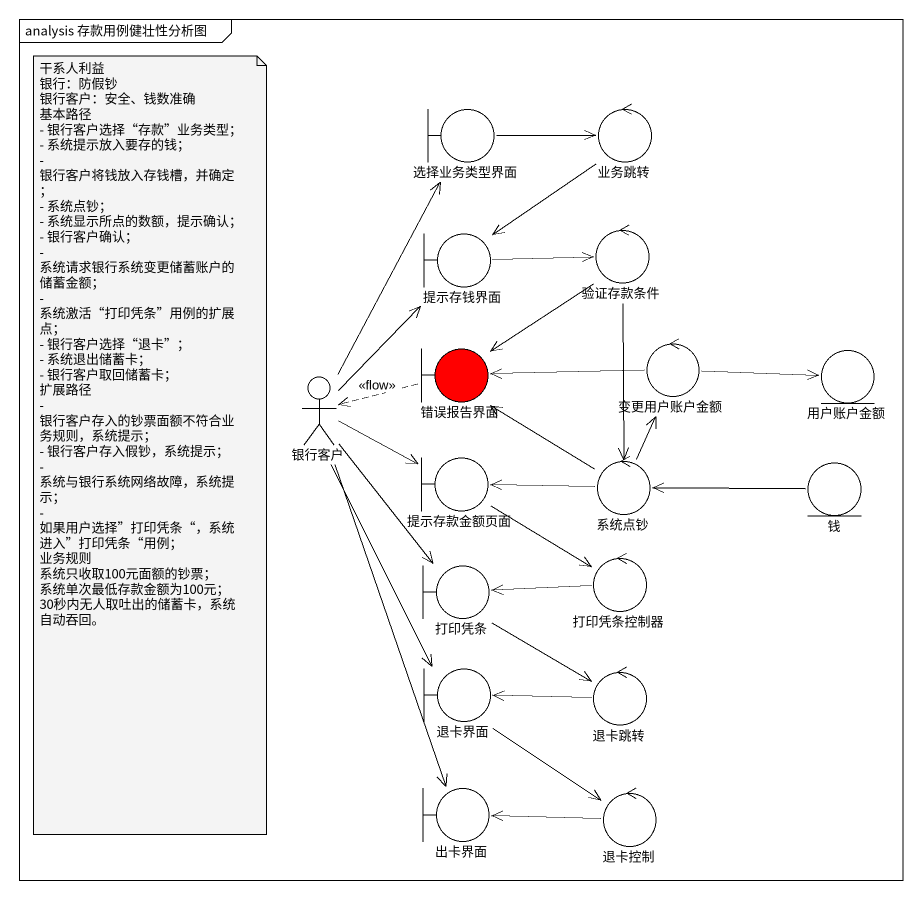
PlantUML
@startuml
mainframe analysis 存款用例健壮性分析图
boundary 选择业务类型界面
control 业务跳转
boundary 提示存钱界面
control 验证存款条件
boundary 错误报告界面 #FF0000
control 变更用户账户金额
entity 用户账户金额
actor 银行客户
boundary 提示存款金额页面
control 系统点钞
entity 钱
boundary 打印凭条
control 打印凭条控制器
boundary 退卡界面
control 退卡跳转
boundary 出卡界面
control 退卡控制
选择业务类型界面 -right-> 业务跳转
业务跳转 --> 提示存钱界面
提示存钱界面 -right-> 验证存款条件
验证存款条件 --> 错误报告界面
验证存款条件 --> 系统点钞
错误报告界面 .left.> 银行客户 : <<flow>>
变更用户账户金额 -left-> 错误报告界面
变更用户账户金额 -right-> 用户账户金额
银行客户 -up-> 选择业务类型界面
银行客户 -up-> 提示存钱界面
银行客户 -right-> 提示存款金额页面
银行客户 --> 打印凭条
银行客户 --> 退卡界面
银行客户 --> 出卡界面
提示存款金额页面 --> 打印凭条控制器
系统点钞 -up-> 错误报告界面
系统点钞 -up-> 变更用户账户金额
系统点钞 -left-> 提示存款金额页面
系统点钞 -right- 钱
钱 -left-> 系统点钞
打印凭条 --> 退卡跳转
打印凭条控制器 -left-> 打印凭条
退卡界面 --> 退卡控制
退卡跳转 -left-> 退卡界面
退卡控制 -left-> 出卡界面
note as N1
  干系人利益
  银行：防假钞
  银行客户：安全、钱数准确
  基本路径
  - 银行客户选择“存款”业务类型；
  - 系统提示放入要存的钱；
  - 银行客户将钱放入存钱槽，并确定；
  - 系统点钞；
  - 系统显示所点的数额，提示确认；
  - 银行客户确认；
  - 系统请求银行系统变更储蓄账户的储蓄金额；
  - 系统激活“打印凭条”用例的扩展点；
  - 银行客户选择“退卡”；
  - 系统退出储蓄卡；
  - 银行客户取回储蓄卡；
  扩展路径
  - 银行客户存入的钞票面额不符合业务规则，系统提示；
  - 银行客户存入假钞，系统提示；
  - 系统与银行系统网络故障，系统提示；
  - 如果用户选择”打印凭条“，系统进入”打印凭条“用例；
  业务规则
  系统只收取100元面额的钞票；
  系统单次最低存款金额为100元；
  30秒内无人取吐出的储蓄卡，系统自动吞回。
end note
@enduml
